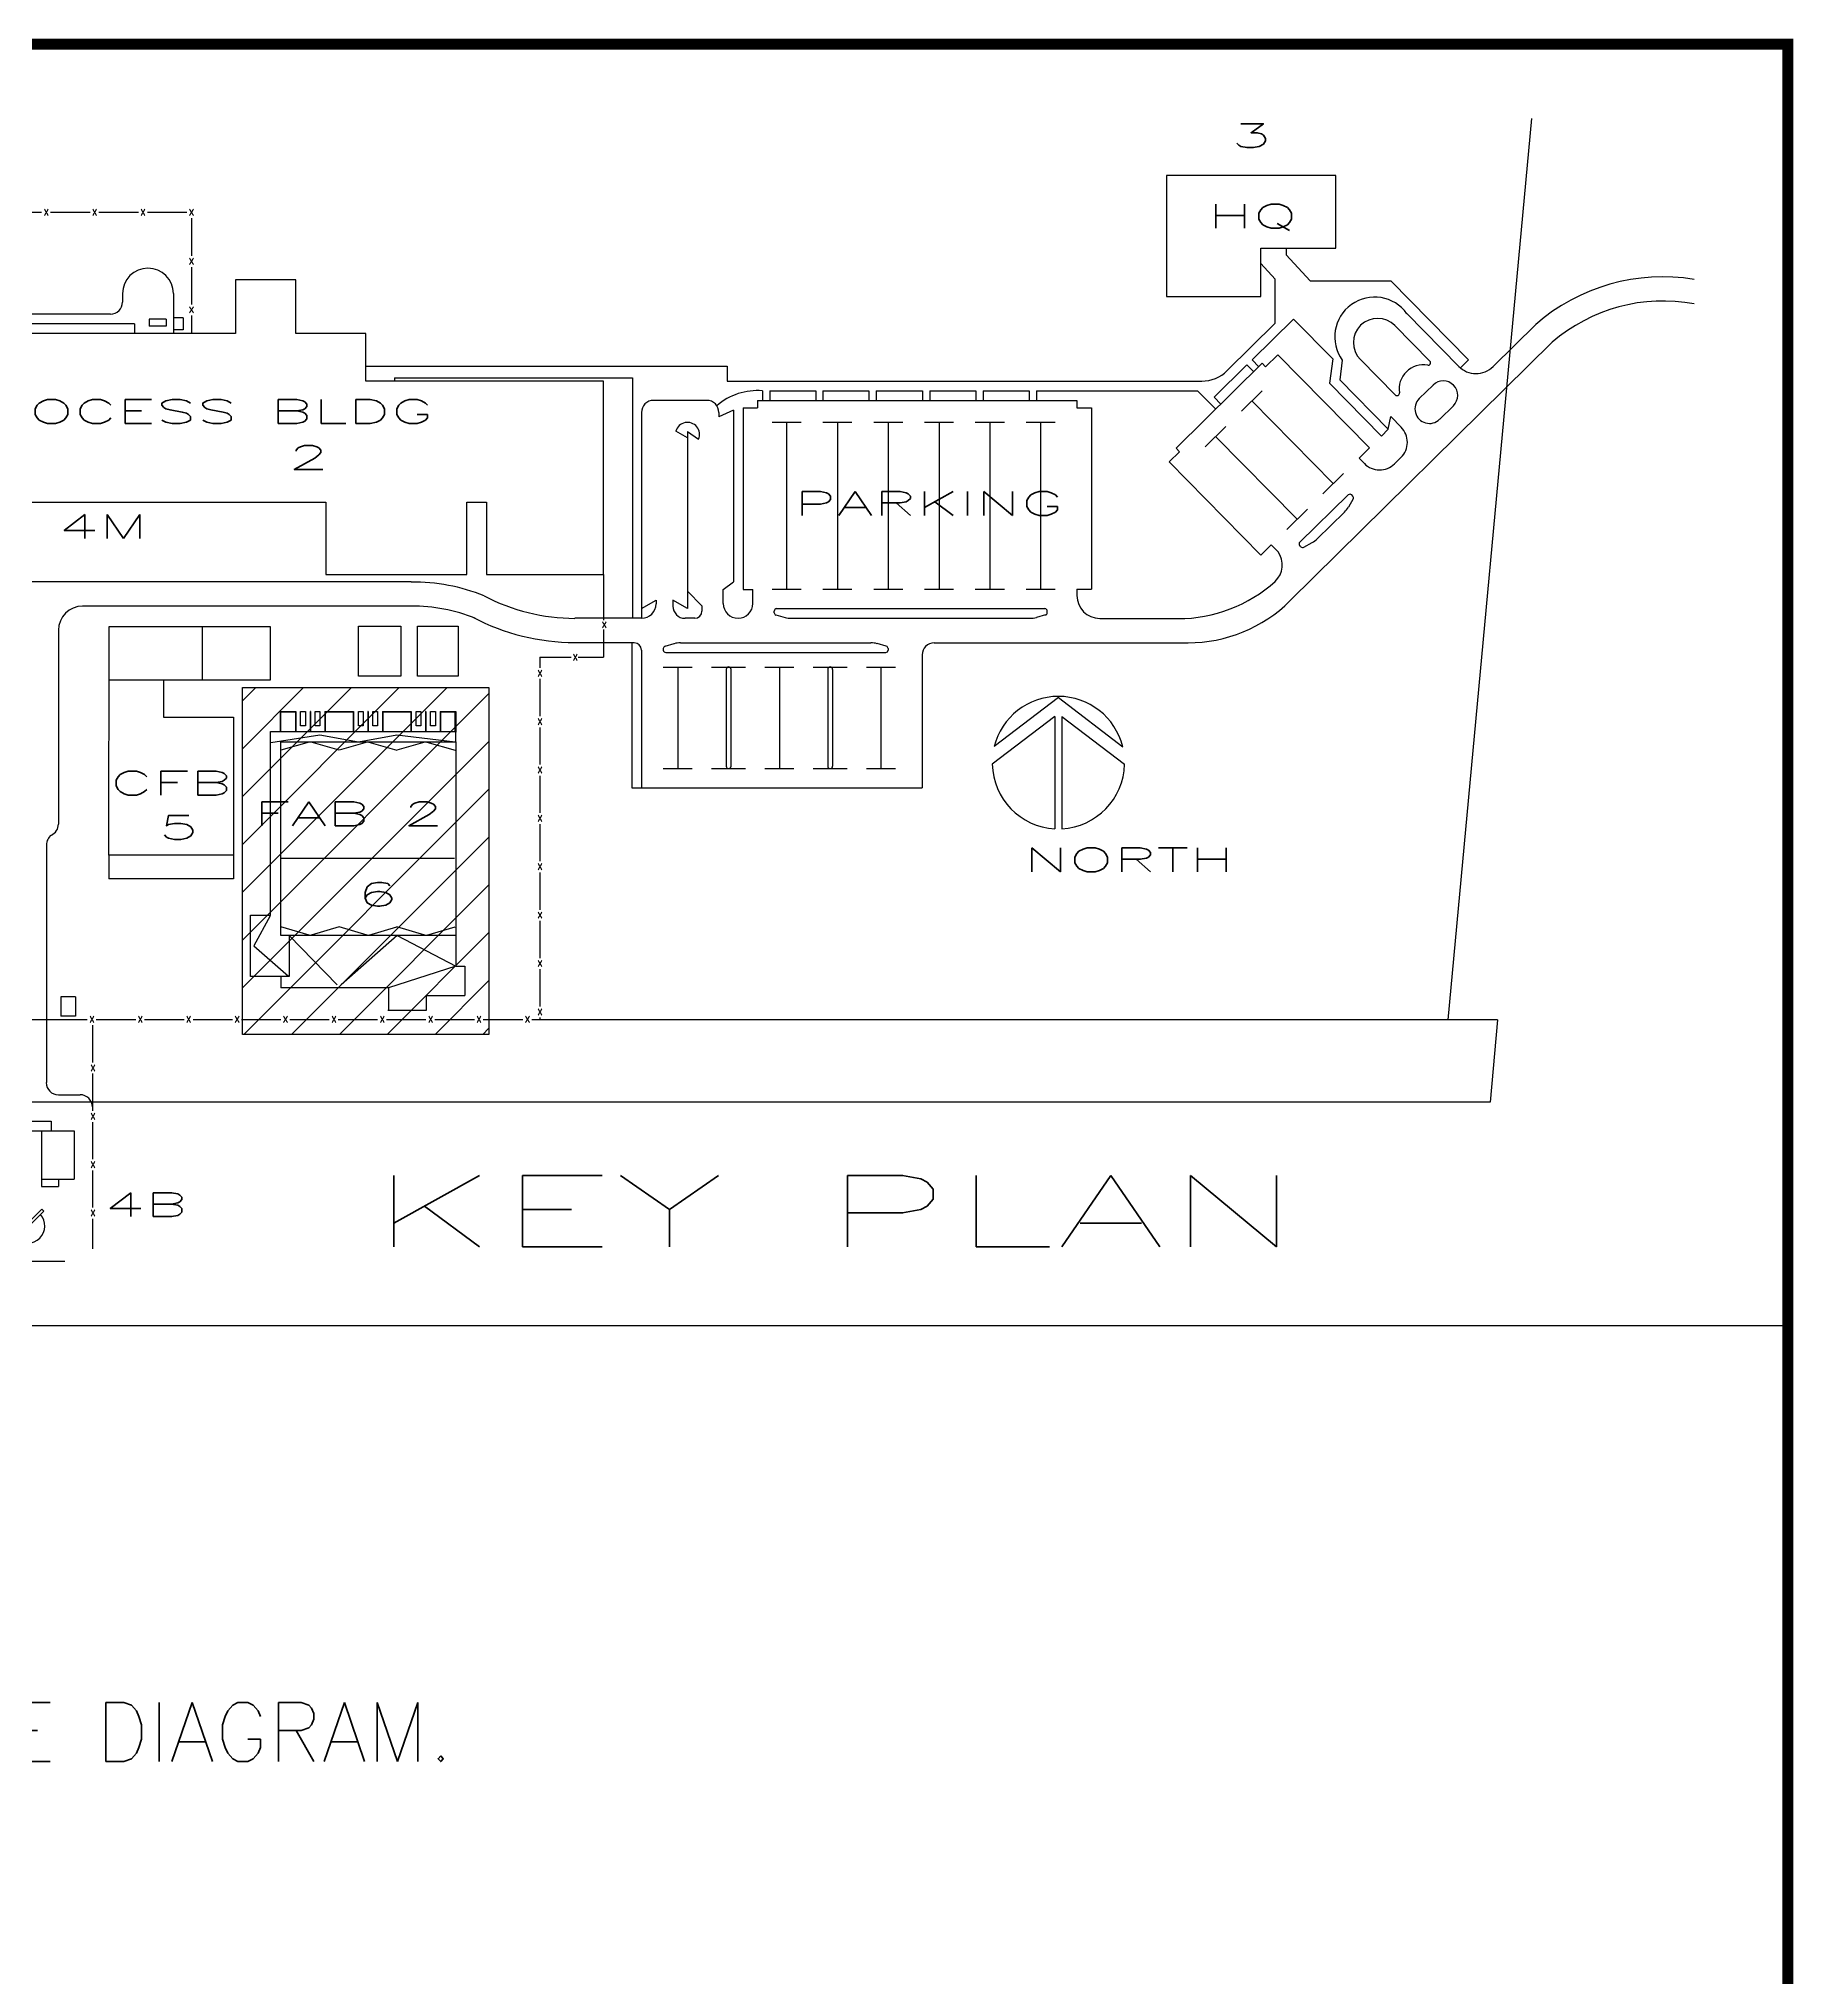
# Model space of a CAD drawing. Extents: x 4786 to 12422, y -518 to 4987.
# Drawn here: x 11799 to 12422, y 4299 to 4987 of the extents above; entities that cross this region are included whole.
import ezdxf
from ezdxf.enums import TextEntityAlignment as Align

# ---------------------------------------------------------------- set-up
doc = ezdxf.new("R2010")
doc.units = 0
doc.header["$LTSCALE"] = 192
doc.header["$MEASUREMENT"] = 0
doc.linetypes.add('SD', pattern=[0.25, 0.187, -0.063])
doc.layers.get('0').update_dxf_attribs({"color": 8, "linetype": 'CONTINUOUS'})
for name, color, linetype in [('00000-BORDER', 8, 'CONTINUOUS'), ('KEY3', 8, 'CONTINUOUS'), ('TEXT', 7, 'CONTINUOUS'), ('TTL', 7, 'CONTINUOUS')]:
    doc.layers.add(name, color=color, linetype=linetype)
doc.styles.get("Standard").update_dxf_attribs({"font": 'simplex.shx'})
doc.styles.add('STDTEXT', font='SIMPLEX.shx', dxfattribs={"height": 21.0048})
doc.styles.add('SUBTITLE', font='simplex', dxfattribs={"height": 36})
doc.styles.add('TITLE', font='SIMPLEX.SHX')

# ---------------------------------------------------------------- blocks, each defined once
blk = doc.blocks.new('*X1')
at = {"color": 0}
for p, q in [((36.8933, 27.0822), (37.2715, 27.4604)), ((36.8933, 27.1706), (37.1831, 27.4604)), ((36.8933, 27.259), (37.0947, 27.4604)), ((36.8933, 27.3474), (37.0063, 27.4604)), ((36.8933, 27.4358), (36.9179, 27.4604)), ((36.8933, 26.9938), (37.3489, 27.4494)), ((36.8933, 26.9054), (37.3489, 27.361)), ((36.8957, 26.8194), (37.3489, 27.2726)), ((36.9841, 26.8194), (37.3489, 27.1842)), ((37.0725, 26.8194), (37.3489, 27.0959)), ((37.1609, 26.8194), (37.3489, 27.0075)), ((37.2493, 26.8194), (37.3489, 26.9191)), ((37.3376, 26.8194), (37.3489, 26.8307))]:
    blk.add_line(p, q, dxfattribs=at)
blk = doc.blocks.new('KEY3')
at = {"layer": '00000-BORDER', "color": 6}
for p, q in [((39.122, 26.8464), (39.277, 28.5126)), ((36.522, 28.3386), (36.449, 28.3386)), ((36.6114, 28.3386), (36.5385, 28.3386)), ((36.7009, 28.3386), (36.6279, 28.3386)), ((36.7903, 28.3386), (36.7174, 28.3386)), ((36.799, 28.3284), (36.799, 28.2584)), ((38.8026, 28.2153), (38.7758, 28.2444)), ((38.8225, 28.2731), (38.8225, 28.2604)), ((38.8669, 28.2124), (38.8225, 28.2604)), ((36.799, 28.2377), (36.799, 28.1689)), ((38.8026, 28.1342), (38.8026, 28.2153)), ((38.8669, 28.2124), (39.016, 28.2124)), ((39.016, 28.2124), (39.1597, 28.0663)), ((36.6716, 28.1888), (36.6716, 28.1732)), ((36.7655, 28.1888), (36.7655, 28.115)), ((36.6492, 28.1508), (36.2668, 28.1508)), ((36.6939, 28.1329), (36.2668, 28.1329)), ((36.6939, 28.1329), (36.6939, 28.115)), ((36.7521, 28.1419), (36.7208, 28.1419)), ((36.7208, 28.1419), (36.7208, 28.1284)), ((36.7521, 28.1419), (36.7521, 28.1284)), ((36.7834, 28.1439), (36.7655, 28.1439)), ((36.7834, 28.1439), (36.7834, 28.1216)), ((36.799, 28.1483), (36.799, 28.115)), ((38.8026, 28.1342), (38.7138, 28.0465)), ((38.8359, 28.1419), (38.7595, 28.0665)), ((38.8359, 28.1419), (38.9086, 28.0681)), ((39.0459, 28.1518), (39.1418, 28.0544)), ((36.7521, 28.1284), (36.7208, 28.1284)), ((36.7834, 28.1216), (36.7655, 28.1216)), ((38.8297, 27.6206), (39.3144, 28.0989)), ((39.0236, 28.1298), (39.0884, 28.064)), ((39.2051, 28.0539), (39.284, 28.1317)), ((38.7595, 28.0665), (38.7722, 28.0536)), ((38.807, 28.0757), (38.7847, 28.0537)), ((38.807, 28.0757), (38.9764, 27.9036)), ((38.9086, 28.0681), (38.9028, 28.023)), ((38.9263, 28.0658), (38.9216, 28.0294)), ((38.9599, 28.067), (39.0243, 28.0016)), ((39.1597, 28.0663), (39.1448, 28.0516)), ((37.121, 28.055), (37.789, 28.055)), ((37.1742, 28.0332), (37.1742, 28.0271)), ((37.1742, 28.0332), (37.614, 28.0332)), ((37.614, 28.0332), (37.614, 27.5886)), ((37.789, 28.055), (37.789, 28.0271)), ((37.789, 28.0271), (38.6666, 28.0271)), ((38.7784, 28.06), (38.6194, 27.9029)), ((38.75, 28.0571), (38.6895, 27.9974)), ((38.75, 28.0571), (38.7626, 28.0442)), ((38.7784, 28.06), (38.7847, 28.0537)), ((38.9216, 28.0294), (39.0114, 27.9382)), ((37.7516, 27.9915), (37.6532, 27.9915)), ((37.8455, 27.9913), (37.8455, 27.9779)), ((37.8455, 27.9913), (38.4359, 27.9913)), ((37.8545, 28.0092), (37.8545, 27.9913)), ((37.8679, 28.0092), (37.9529, 28.0092)), ((37.8679, 28.0092), (37.8679, 27.9913)), ((37.9529, 28.0092), (37.9529, 27.9913)), ((37.9663, 28.0092), (38.0513, 28.0092)), ((37.9663, 28.0092), (37.9663, 27.9913)), ((38.0513, 28.0092), (38.0513, 27.9913)), ((38.0647, 28.0092), (38.1506, 28.0092)), ((38.0647, 28.0092), (38.0647, 27.9913)), ((38.1506, 28.0092), (38.1506, 27.9913)), ((38.164, 28.0092), (38.249, 28.0092)), ((38.164, 28.0092), (38.164, 27.9913)), ((38.249, 28.0092), (38.249, 27.9913)), ((38.2624, 28.0092), (38.3473, 28.0092)), ((38.2624, 28.0092), (38.2624, 27.9913)), ((38.3473, 28.0092), (38.3473, 27.9913)), ((38.3608, 28.0092), (38.659, 28.0092)), ((38.3608, 28.0092), (38.3608, 27.9913)), ((38.4359, 27.9913), (38.4359, 27.9779)), ((38.659, 28.0092), (38.6925, 27.9752)), ((38.6895, 27.9974), (38.7021, 27.9846)), ((38.7781, 28.0094), (38.7399, 27.9717)), ((38.759, 27.9906), (38.9096, 27.8376)), ((38.9028, 28.023), (38.9987, 27.9256)), ((39.0687, 27.9947), (39.0942, 28.0198)), ((37.6309, 27.9691), (37.6309, 27.5886)), ((37.8008, 27.9734), (37.774, 27.9611)), ((37.774, 27.9691), (37.774, 27.9611)), ((37.8008, 27.9734), (37.8008, 27.6562)), ((37.8187, 27.9779), (37.8455, 27.9779)), ((37.8187, 27.9779), (37.8187, 27.6421)), ((38.4359, 27.9779), (38.4627, 27.9779)), ((38.4627, 27.9779), (38.4627, 27.6425)), ((39.0114, 27.9382), (39.0159, 27.9615)), ((39.0159, 27.9615), (39.0358, 27.9413)), ((39.1064, 27.9565), (39.1318, 27.9816)), ((37.7158, 27.9223), (37.6944, 27.9348)), ((37.7158, 27.9342), (37.7364, 27.9198)), ((37.7158, 27.9342), (37.7158, 27.6065)), ((37.8724, 27.9511), (37.926, 27.9511)), ((37.8992, 27.9511), (37.8992, 27.6425)), ((37.9663, 27.9511), (38.02, 27.9511)), ((37.9931, 27.9511), (37.9931, 27.6425)), ((38.0602, 27.9511), (38.1139, 27.9511)), ((38.087, 27.9511), (38.087, 27.6425)), ((38.1541, 27.9511), (38.2078, 27.9511)), ((38.181, 27.9511), (38.181, 27.6425)), ((38.248, 27.9511), (38.3017, 27.9511)), ((38.2749, 27.9511), (38.2749, 27.6425)), ((38.342, 27.9511), (38.3956, 27.9511)), ((38.3688, 27.9511), (38.3688, 27.6425)), ((38.7113, 27.9434), (38.6731, 27.9057)), ((38.6922, 27.9245), (38.8428, 27.7716)), ((38.9987, 27.9256), (39.0114, 27.9382)), ((38.6256, 27.8965), (38.6066, 27.8777)), ((38.6191, 27.9032), (38.6256, 27.8965)), ((38.9573, 27.8848), (38.9764, 27.9036)), ((38.9573, 27.8848), (38.9673, 27.8746)), ((39.023, 27.8742), (39.0353, 27.8863)), ((38.6062, 27.878), (38.776, 27.7056)), ((38.8905, 27.8188), (38.9287, 27.8564)), ((38.848, 27.7293), (38.9375, 27.8168)), ((38.9459, 27.8146), (38.9438, 27.8167)), ((38.8237, 27.7527), (38.8619, 27.7904)), ((38.88, 27.7356), (38.9304, 27.7849)), ((38.9465, 27.8092), (38.9377, 27.7942)), ((38.776, 27.7056), (38.7951, 27.7244)), ((38.7951, 27.7244), (38.8081, 27.7112)), ((38.85, 27.7209), (38.8479, 27.723)), ((38.8554, 27.7201), (38.8705, 27.7286)), ((37.5609, 27.6693), (37.5609, 27.5849)), ((37.2051, 27.6559), (36.3115, 27.6559)), ((37.7158, 27.6387), (37.7427, 27.6116)), ((37.7821, 27.6418), (37.8008, 27.6562)), ((37.7821, 27.616), (37.7821, 27.6418)), ((37.8187, 27.6421), (37.8367, 27.6421)), ((37.8367, 27.616), (37.8367, 27.6421)), ((37.8724, 27.6425), (37.926, 27.6425)), ((37.9663, 27.6425), (38.02, 27.6425)), ((38.0602, 27.6425), (38.1139, 27.6425)), ((38.1541, 27.6425), (38.2078, 27.6425)), ((38.248, 27.6425), (38.3017, 27.6425)), ((38.342, 27.6425), (38.3956, 27.6425)), ((38.4359, 27.6425), (38.4359, 27.6305)), ((38.4359, 27.6425), (38.4627, 27.6425)), ((37.2054, 27.6112), (36.5978, 27.6112)), ((37.6309, 27.6067), (37.6577, 27.6221)), ((37.6577, 27.6221), (37.6577, 27.6154)), ((37.7158, 27.6065), (37.689, 27.6222)), ((37.689, 27.6222), (37.689, 27.611)), ((37.7427, 27.6116), (37.7427, 27.602)), ((37.8762, 27.599), (37.8762, 27.602)), ((37.8807, 27.6065), (38.3765, 27.6065)), ((38.381, 27.599), (38.381, 27.602)), ((36.553, 27.5664), (36.553, 27.208)), ((37.6309, 27.5886), (37.5074, 27.5886)), ((37.5609, 27.5681), (37.5609, 27.5167)), ((37.7293, 27.5886), (37.7114, 27.5886)), ((37.8795, 27.5947), (37.8963, 27.5902)), ((37.908, 27.5886), (38.3492, 27.5886)), ((38.3777, 27.5947), (38.3609, 27.5902)), ((38.4779, 27.588), (38.6229, 27.588)), ((37.6174, 27.5433), (37.5078, 27.5433)), ((37.613, 27.5433), (37.613, 27.2749)), ((37.6309, 27.5298), (37.6309, 27.2749)), ((37.6712, 27.5328), (37.6712, 27.5298)), ((37.6745, 27.5372), (37.6913, 27.5417)), ((37.6757, 27.5254), (38.0823, 27.5254)), ((37.703, 27.5433), (38.0549, 27.5433)), ((38.0834, 27.5372), (38.0666, 27.5417)), ((38.0867, 27.5328), (38.0867, 27.5298)), ((38.172, 27.5433), (38.6412, 27.5433)), ((37.443, 27.5167), (37.5006, 27.5167)), ((37.443, 27.5167), (37.443, 27.4971)), ((37.514, 27.5167), (37.5609, 27.5167)), ((37.6711, 27.4985), (37.7248, 27.4985)), ((37.698, 27.4985), (37.698, 27.3107)), ((37.7606, 27.4985), (37.8232, 27.4985)), ((37.7874, 27.4941), (37.7874, 27.3152)), ((37.7963, 27.4941), (37.7963, 27.3152)), ((37.859, 27.4985), (37.9126, 27.4985)), ((37.8858, 27.4985), (37.8858, 27.3107)), ((37.9484, 27.4985), (38.011, 27.4985)), ((37.9752, 27.4941), (37.9752, 27.3152)), ((37.9842, 27.4941), (37.9842, 27.3152)), ((38.0468, 27.4985), (38.1005, 27.4985)), ((38.0736, 27.4985), (38.0736, 27.3107)), ((38.1497, 27.5209), (38.1497, 27.2749)), ((37.443, 27.4764), (37.443, 27.4076)), ((37.443, 27.387), (37.443, 27.3182)), ((36.9448, 27.0395), (36.9448, 27.3792)), ((36.9448, 27.3792), (37.2876, 27.3792)), ((37.2876, 27.3605), (37.2876, 27.3783)), ((37.6711, 27.3107), (37.7248, 27.3107)), ((37.7606, 27.3107), (37.8232, 27.3107)), ((37.859, 27.3107), (37.9126, 27.3107)), ((37.9484, 27.3107), (38.011, 27.3107)), ((38.0468, 27.3107), (38.1005, 27.3107)), ((37.443, 27.2975), (37.443, 27.2287)), ((37.613, 27.2749), (38.1497, 27.2749)), ((37.443, 27.2081), (37.443, 27.1393)), ((36.5307, 27.1697), (36.5307, 26.7301)), ((37.443, 27.1186), (37.443, 27.0498)), ((36.9079, 26.9261), (36.9079, 27.0395)), ((36.9079, 27.0395), (36.9448, 27.0395)), ((37.443, 27.0292), (37.443, 26.9604)), ((36.9795, 27.0021), (36.9795, 26.9261)), ((36.9795, 26.9261), (36.9079, 26.9261)), ((37.443, 26.9398), (37.443, 26.8709)), ((36.5575, 26.8889), (36.5575, 26.8531)), ((36.5843, 26.8889), (36.5575, 26.8889)), ((36.5843, 26.8889), (36.5843, 26.8531)), ((36.6064, 26.8464), (36.3341, 26.8464)), ((36.5843, 26.8531), (36.5575, 26.8531)), ((36.6959, 26.8464), (36.6229, 26.8464)), ((36.7853, 26.8464), (36.7124, 26.8464)), ((36.8747, 26.8464), (36.8018, 26.8464)), ((36.9642, 26.8464), (36.8913, 26.8464)), ((37.0536, 26.8464), (36.9807, 26.8464)), ((37.1431, 26.8464), (37.0701, 26.8464)), ((37.2325, 26.8464), (37.1596, 26.8464)), ((37.322, 26.8464), (37.249, 26.8464)), ((37.4114, 26.8464), (37.3385, 26.8464)), ((39.2136, 26.8464), (37.4279, 26.8464)), ((37.443, 26.8503), (37.443, 26.8464)), ((39.2136, 26.8464), (39.2, 26.6943)), ((36.6157, 26.8366), (36.6157, 26.7674)), ((36.6157, 26.7468), (36.6157, 26.678)), ((36.553, 26.7078), (36.5933, 26.7078)), ((39.2, 26.6943), (36.4138, 26.6943)), ((36.4725, 26.659), (36.5396, 26.659)), ((36.5396, 26.659), (36.5396, 26.6411)), ((36.6157, 26.6573), (36.6157, 26.5885)), ((36.6157, 26.5679), (36.6157, 26.4991)), ((36.465, 26.4384), (36.5221, 26.4963)), ((36.4688, 26.4346), (36.5259, 26.4925)), ((36.5221, 26.4963), (36.5259, 26.4925)), ((36.6157, 26.4784), (36.6157, 26.423)), ((36.565, 26.3992), (36.4921, 26.3992))]:
    blk.add_line(p, q, dxfattribs=at)
at = {"layer": '00000-BORDER'}
for p, q in [((38.7326, 27.7497), (38.7326, 27.7497)), ((36.6459, 27.1509), (36.6459, 27.1071)), ((36.8764, 27.1509), (36.8764, 27.1071)), ((36.8764, 27.1071), (36.6459, 27.1071))]:
    blk.add_line(p, q, dxfattribs=at)
at = {"layer": '00000-BORDER', "color": 8}
for p, q in [((36.9635, 27.4165), (36.9919, 27.4165)), ((36.9635, 27.3792), (36.9635, 27.4165)), ((36.9644, 27.3792), (36.9644, 27.4165)), ((36.9911, 27.4165), (36.9911, 27.3792)), ((36.9919, 27.4165), (36.9919, 27.3792)), ((37.0182, 27.4165), (37.0191, 27.4165)), ((37.0191, 27.4165), (37.0182, 27.4165)), ((37.0182, 27.4165), (37.0182, 27.3792)), ((37.0191, 27.4165), (37.0191, 27.3792)), ((37.0453, 27.4165), (37.0453, 27.3792)), ((37.0453, 27.4165), (37.0987, 27.4165)), ((37.0462, 27.4165), (37.0462, 27.3792)), ((37.0978, 27.4165), (37.0978, 27.3792)), ((37.0987, 27.4165), (37.0987, 27.3792)), ((37.1249, 27.4165), (37.1249, 27.3792)), ((37.1258, 27.4165), (37.1249, 27.4165)), ((37.1249, 27.4165), (37.1258, 27.4165)), ((37.1258, 27.4165), (37.1258, 27.3792)), ((37.152, 27.4165), (37.2054, 27.4165)), ((37.152, 27.4165), (37.152, 27.3792)), ((37.1529, 27.4165), (37.1529, 27.3792)), ((37.2045, 27.4165), (37.2045, 27.3792)), ((37.2054, 27.4165), (37.2054, 27.3792)), ((37.2316, 27.4165), (37.2316, 27.3792)), ((37.2325, 27.4165), (37.2316, 27.4165)), ((37.2316, 27.4165), (37.2325, 27.4165)), ((37.2325, 27.4165), (37.2325, 27.3792)), ((37.2587, 27.4165), (37.2876, 27.4165)), ((37.2587, 27.4165), (37.2587, 27.3792)), ((37.2596, 27.4165), (37.2596, 27.3792)), ((37.2867, 27.3783), (37.2867, 27.4165)), ((37.2876, 27.4165), (37.2876, 27.3783)), ((36.9635, 27.4156), (36.9919, 27.4156)), ((37.0462, 27.4156), (37.0987, 27.4156)), ((37.152, 27.4156), (37.2054, 27.4156)), ((37.2587, 27.4156), (37.2867, 27.4156)), ((36.9795, 27.0021), (37.0684, 26.911)), ((37.1795, 27.0022), (37.0755, 26.911)), ((37.1795, 27.0022), (37.2876, 26.9452)), ((37.2876, 27.0021), (37.2876, 26.9452)), ((36.9644, 26.9261), (36.9644, 26.9056)), ((37.2876, 26.9452), (37.1631, 26.9056)), ((37.2876, 26.9452), (37.3045, 26.9452)), ((37.3045, 26.9452), (37.3045, 26.891)), ((37.1631, 26.9056), (36.9644, 26.9056)), ((37.1631, 26.9056), (37.1631, 26.8647)), ((37.232, 26.891), (37.3045, 26.891)), ((37.2329, 26.8901), (37.2329, 26.8638)), ((37.2329, 26.8638), (37.1622, 26.8638))]:
    blk.add_line(p, q, dxfattribs=at)
at = {"layer": '00000-BORDER', "color": 2, "linetype": 'Continuous'}
for p, q in [((38.4015, 27.4419), (38.2829, 27.3514)), ((38.4015, 27.4419), (38.5204, 27.3512)), ((38.395, 27.4071), (38.2793, 27.3188)), ((38.395, 27.4071), (38.395, 27.1996)), ((38.408, 27.4071), (38.408, 27.1996)), ((38.408, 27.4071), (38.524, 27.3187))]:
    blk.add_line(p, q, dxfattribs=at)
at = {"layer": '00000-BORDER', "color": 5}
for p, q in [((36.9457, 27.3587), (37.0364, 27.3729)), ((37.0168, 27.3596), (36.9644, 27.3447)), ((37.072, 27.3447), (37.0204, 27.3596)), ((37.0364, 27.3729), (37.1075, 27.3605)), ((37.1236, 27.3596), (37.072, 27.3447)), ((37.1075, 27.3605), (37.1787, 27.3729)), ((37.1271, 27.3596), (37.1787, 27.3447)), ((37.1787, 27.3729), (37.2867, 27.3605)), ((37.2303, 27.3596), (37.1787, 27.3447)), ((37.2338, 27.3596), (37.2867, 27.3447)), ((36.9444, 27.0386), (36.9141, 26.9828)), ((37.0168, 27.003), (36.9644, 27.0183)), ((37.072, 27.0183), (37.0204, 27.003)), ((37.1236, 27.003), (37.072, 27.0183)), ((37.1271, 27.003), (37.1787, 27.0183)), ((37.2303, 27.003), (37.1787, 27.0183)), ((37.2338, 27.003), (37.2867, 27.0183)), ((36.9141, 26.9828), (36.9786, 26.927))]:
    blk.add_line(p, q, dxfattribs=at)
at = {"layer": '00000-BORDER', "color": 2}
for p, q in [((36.9635, 27.3605), (37.2876, 27.3605)), ((36.9644, 27.0021), (36.9644, 27.3605)), ((37.2876, 27.3605), (37.2876, 27.0021)), ((36.9635, 27.1453), (37.2854, 27.1453)), ((36.9644, 27.0759), (36.9644, 27.1079)), ((37.2876, 27.0021), (36.9644, 27.0021))]:
    blk.add_line(p, q, dxfattribs=at)
at = {"layer": '00000-BORDER', "color": 1}
for p, q in [((37.0168, 27.3596), (37.0168, 27.3605)), ((37.0204, 27.3596), (37.0204, 27.3605)), ((37.1236, 27.3596), (37.1236, 27.3605)), ((37.1271, 27.3596), (37.1271, 27.3605)), ((37.2303, 27.3596), (37.2303, 27.3605)), ((37.2338, 27.3596), (37.2338, 27.3605))]:
    blk.add_line(p, q, dxfattribs=at)
at = {"layer": '00000-BORDER', "color": 3}
for p, q in [((36.4882, 26.6411), (36.5821, 26.6411)), ((36.5217, 26.6411), (36.5217, 26.5382)), ((36.5821, 26.6411), (36.5821, 26.5517)), ((36.5217, 26.5517), (36.5821, 26.5517)), ((36.5217, 26.5382), (36.553, 26.5382)), ((36.553, 26.5517), (36.553, 26.5382))]:
    blk.add_line(p, q, dxfattribs=at)
at = {"layer": '00000-BORDER', "color": 4}
blk.add_line((33.5, 26.2812), (39.75, 26.2812), dxfattribs=at)
at = {"layer": '00000-BORDER', "color": 3, "linetype": 'Continuous'}
for points in [[(38.7758, 28.2731), (38.9144, 28.2731), (38.9144, 28.4072), (38.6014, 28.4072), (38.6014, 28.1836), (38.7758, 28.1836)], [(37.5609, 28.0271), (37.121, 28.0271), (37.121, 28.115), (36.9921, 28.115), (36.9921, 28.2143), (36.8805, 28.2143), (36.8805, 28.115), (36.2802, 28.115), (36.2802, 27.9645), (36.3026, 27.9645), (36.3026, 27.8482), (36.401, 27.8482), (36.401, 27.8035), (37.0471, 27.8035), (37.0471, 27.6696), (37.3078, 27.6696), (37.3078, 27.8035), (37.3446, 27.8035), (37.3446, 27.6693), (37.5609, 27.6693)], [(37.1861, 27.4814), (37.1079, 27.4814), (37.1079, 27.5741), (37.1861, 27.5741)], [(37.2918, 27.4814), (37.2165, 27.4814), (37.2165, 27.5741), (37.2918, 27.5741)]]:
    blk.add_lwpolyline(points, close=True, dxfattribs=at)
at = {"layer": '00000-BORDER', "color": 3, "linetype": 'Continuous', "flags": 128}
blk.add_lwpolyline([(36.6468, 27.5737), (36.9442, 27.5737), (36.9442, 27.4744), (36.747, 27.4744), (36.747, 27.4058), (36.8764, 27.4058), (36.8764, 27.1509), (36.6459, 27.1509)], close=True, dxfattribs=at)
at = {"layer": '00000-BORDER', "flags": 128}
for points in [[(36.8186, 27.5737), (36.8186, 27.4737)], [(36.747, 27.4744), (36.6468, 27.4744)]]:
    blk.add_lwpolyline(points, dxfattribs=at)
at = {"layer": '00000-BORDER', "color": 1}
blk.add_lwpolyline([(36.8933, 27.4604), (37.3489, 27.4604), (37.3489, 26.8194), (36.8933, 26.8194)], close=True, dxfattribs=at)
at = {"layer": '00000-BORDER', "color": 8}
blk.add_lwpolyline([(37.0008, 27.4165), (37.0097, 27.4165), (37.0097, 27.3898), (37.0008, 27.3898), (37.0008, 27.4165)], dxfattribs=at)
at = {"layer": '00000-BORDER', "color": 8, "linetype": 'SD'}
for points in [[(37.0275, 27.4165), (37.0364, 27.4165), (37.0364, 27.3898), (37.0275, 27.3898), (37.0275, 27.4165)], [(37.1075, 27.4165), (37.1164, 27.4165), (37.1164, 27.3898), (37.1075, 27.3898), (37.1075, 27.4165)], [(37.1342, 27.4165), (37.1431, 27.4165), (37.1431, 27.3898), (37.1342, 27.3898), (37.1342, 27.4165)], [(37.2143, 27.4165), (37.2231, 27.4165), (37.2231, 27.3898), (37.2143, 27.3898), (37.2143, 27.4165)], [(37.2409, 27.4165), (37.2498, 27.4165), (37.2498, 27.3898), (37.2409, 27.3898), (37.2409, 27.4165)]]:
    blk.add_lwpolyline(points, dxfattribs=at)
at = {"layer": '00000-BORDER', "color": 6}
for centre, radius, start, end in [((36.7185, 28.1888), 0.047, 0, 180), ((39.519, 27.862), 0.3578, 80.6683, 131.0771), ((36.6492, 28.1732), 0.0224, 270, 360), ((38.9861, 28.1088), 0.0736, 35.7028, 215.7028), ((39.519, 27.862), 0.3131, 79.3206, 130.8321), ((38.9917, 28.0984), 0.0447, 44.5546, 224.5545), ((39.0852, 28.0608), 0.00447, 259.3139, 44.5545), ((38.6666, 28.0942), 0.0671, 270, 314.652), ((39.0761, 28.0125), 0.0447, 79.3139, 189.1231), ((39.113, 28.0007), 0.0268, 314.5545, 134.5545), ((39.1737, 28.0857), 0.0447, 224.5545, 314.6241), ((37.6532, 27.9691), 0.0224, 90, 180), ((37.7516, 27.9691), 0.0224, 360, 90), ((37.8452, 27.8952), 0.1144, 85.358, 130.9681), ((39.0275, 28.0047), 0.00447, 224.5545, 9.1231), ((39.0875, 27.9756), 0.0268, 134.5545, 314.5545), ((37.7158, 27.9284), 0.0224, 337.1125, 163.6025), ((39.0073, 27.9141), 0.0394, 314.4849, 44.4849), ((38.9953, 27.9023), 0.0394, 224.6241, 314.6241), ((38.9406, 27.8136), 0.00447, 44.3412, 134.3412), ((38.9427, 27.8115), 0.00447, 329.5104, 44.3412), ((38.8992, 27.8169), 0.0447, 314.3412, 329.5104), ((38.7735, 27.6873), 0.042, 313.4594, 35.4242), ((38.8511, 27.7261), 0.00447, 134.3412, 224.3412), ((38.8532, 27.724), 0.00447, 224.3412, 299.1719), ((38.8488, 27.7676), 0.0447, 299.1719, 314.3412), ((37.2076, 27.2979), 0.3578, 68.2591, 90.4062), ((38.6229, 27.8563), 0.2683, 270, 311.9606), ((36.5978, 27.5664), 0.0447, 90, 180), ((37.2076, 27.2979), 0.3131, 68.2591, 90.4062), ((37.5078, 27.9463), 0.3578, 242.0641, 270), ((37.6309, 27.6154), 0.0268, 270, 0), ((37.7114, 27.611), 0.0224, 180, 270), ((37.7293, 27.602), 0.0134, 270, 0), ((37.8094, 27.616), 0.0273, 180, 0), ((37.8807, 27.602), 0.00447, 90, 180), ((37.8807, 27.599), 0.00447, 180, 254.8308), ((38.3765, 27.602), 0.00447, 0, 90), ((38.3765, 27.599), 0.00447, 285.1692, 360), ((38.4779, 27.6305), 0.042, 180, 270), ((38.6412, 27.8116), 0.2683, 270, 314.6241), ((37.5078, 27.9463), 0.4025, 242.0641, 270), ((37.908, 27.6333), 0.0447, 254.8308, 270), ((38.3492, 27.6333), 0.0447, 270, 285.1692), ((37.6174, 27.5298), 0.0134, 0, 90), ((37.6757, 27.5328), 0.00447, 105.1692, 180), ((37.6757, 27.5298), 0.00447, 180, 270), ((37.703, 27.4985), 0.0447, 90, 105.1692), ((38.0549, 27.4985), 0.0447, 74.8308, 90), ((38.0823, 27.5298), 0.00447, 270, 0), ((38.0823, 27.5328), 0.00447, 0, 74.8308), ((38.172, 27.5209), 0.0224, 90, 180), ((37.7919, 27.4941), 0.00447, 0, 180), ((37.9797, 27.4941), 0.00447, 0, 180), ((37.7919, 27.3152), 0.00447, 180, 0), ((37.9797, 27.3152), 0.00447, 180, 0), ((36.5307, 27.208), 0.0223, 294.9365, 0), ((36.553, 27.1697), 0.0223, 125.6074, 180), ((36.553, 26.7301), 0.0224, 180, 270), ((36.5933, 26.6854), 0.0224, 0, 90), ((36.4954, 26.4655), 0.0324, 230.1176, 40.627)]:
    blk.add_arc(centre, radius, start, end, dxfattribs=at)
at = {"layer": '00000-BORDER', "color": 1, "linetype": 'Continuous'}
for start, end in [(13.8914, 166.0181), (181.3953, 266.92), (272.9866, 358.5349)]:
    blk.add_arc((38.4016, 27.3218), 0.1224, start, end, dxfattribs=at)
at = {"layer": '00000-BORDER', "color": 1}
blk.add_blockref('*X1', (0, 0), dxfattribs=at)
at = {"layer": '00000-BORDER', "color": 2, "style": 'TITLE', "width": 2}
for s, height, p in [('3', 0.0441, (38.7201, 28.4588)), ('HQ', 0.04406, (38.6776, 28.31)), ('PROCESS BLDG', 0.044064, (36.3401, 27.9488)), ('2', 0.0441, (36.9776, 27.8638)), ('PARKING', 0.04406, (37.9126, 27.7788)), ('4M', 0.04406, (36.5526, 27.7363)), ('CFB', 0.04406, (36.6482, 27.2618)), ('FAB 2', 0.04406, (36.9138, 27.205)), ('5', 0.0441, (36.7375, 27.1799)), ('NORTH', 0.04406, (38.3376, 27.12)), ('6', 0.0441, (37.1051, 27.0563)), ('4B', 0.04406, (36.6376, 26.4825))]:
    blk.add_text(s, height=height, dxfattribs=at).set_placement(p)
at = {"layer": '00000-BORDER', "color": 6}
for p in [(36.5256, 28.3333), (36.6151, 28.3333), (36.7045, 28.3333), (36.794, 28.3333), (36.794, 28.2425), (36.794, 28.1531), (37.5574, 27.5707), (37.4383, 27.4812), (37.5035, 27.5108), (37.4383, 27.3918), (37.4383, 27.3024), (37.4383, 27.2129), (37.4383, 27.1235), (37.4383, 27.034), (37.4383, 26.9446), (36.6101, 26.8414), (36.6995, 26.8414), (36.789, 26.8414), (36.8784, 26.8414), (36.9679, 26.8414), (37.0573, 26.8414), (37.1468, 26.8414), (37.2362, 26.8414), (37.3256, 26.8414), (37.4151, 26.8414), (37.4383, 26.8551), (36.612, 26.7516), (36.612, 26.6621), (36.612, 26.5727), (36.612, 26.4833)]:
    blk.add_text('X', height=0.0116, dxfattribs=at).set_placement(p)
at = {"layer": '00000-BORDER', "color": 3, "style": 'TITLE', "width": 2}
blk.add_text('KEY PLAN', height=0.13219, dxfattribs=at).set_placement((37.1277, 26.4263))
blk = doc.blocks.new('Ttl-fdd')
at = {"layer": 'TTL', "color": 4, "const_width": 0.02}
blk.add_lwpolyline([(-32, -2.625), (-32, 26.025), (7.75, 26.025), (7.75, -2.625), (-32, -2.625)], dxfattribs=at)
at = {"layer": 'TTL', "color": 7, "style": 'STDTEXT'}
for tag, p in [('DRNDATE', (1.625, -0.8041)), ('DESDATE', (1.625, -1.0854)), ('CKDATE', (1.625, -1.3354)), ('APPDDATE', (1.625, -1.5886))]:
    blk.add_attdef(tag, text='', height=0.093, dxfattribs=at).set_placement(p, align=Align.MIDDLE_CENTER)
for tag, p in [('DRNBY', (0.5268, -0.8516)), ('DESBY', (0.5268, -1.1184)), ('CHKBY', (0.5268, -1.3852)), ('APPDBY', (0.5268, -1.652))]:
    blk.add_attdef(tag, p, '', height=0.0625, dxfattribs=at)
at = {"layer": 'TTL', "color": 7}
for tag, height, style, p in [('LINE_ONE', 0.15, 'SUBTITLE', (4.875, -1.25)), ('LINE_TWO', 0.15, 'SUBTITLE', (4.875, -1.5)), ('LINE_THREE', 0.15, 'SUBTITLE', (4.875, -1.75)), ('LINE_FOUR', 0.15, 'SUBTITLE', (4.875, -2)), ('SCALE', 0.1094, 'STDTEXT', (1, -2.0292)), ('DWG_FILE_NO.', 0.1458, 'STDTEXT', (0.8722, -2.4882))]:
    blk.add_attdef(tag, text='', height=height, dxfattribs=dict(at, style=style)).set_placement(p, align=Align.CENTER)
at = {"layer": 'TTL', "color": 4, "style": 'TITLE'}
blk.add_attdef('DWG_NO.', text='', height=0.25, dxfattribs=at).set_placement((4.875, -2.5), align=Align.CENTER)

msp = doc.modelspace()

# ---------------------------------------------------------------- block references
at = {"layer": 'KEY3', "xscale": 192, "yscale": 192, "zscale": 192}
msp.add_blockref('KEY3', (4788, -516), dxfattribs=at)
at = {"layer": 'TTL', "xscale": 192, "yscale": 192, "zscale": 192}
msp.add_blockref('Ttl-fdd', (10932, -12), dxfattribs=at)

# ---------------------------------------------------------------- texts
at = {"layer": 'TEXT', "linetype": 'Continuous'}
msp.add_text('1E2     SITE ELECTRICAL POWER DISTRIBUTION ONE LINE DIAGRAM.', height=21, dxfattribs=at).set_placement((10984.18, 4375.2))

doc.saveas('drawing.dxf')
